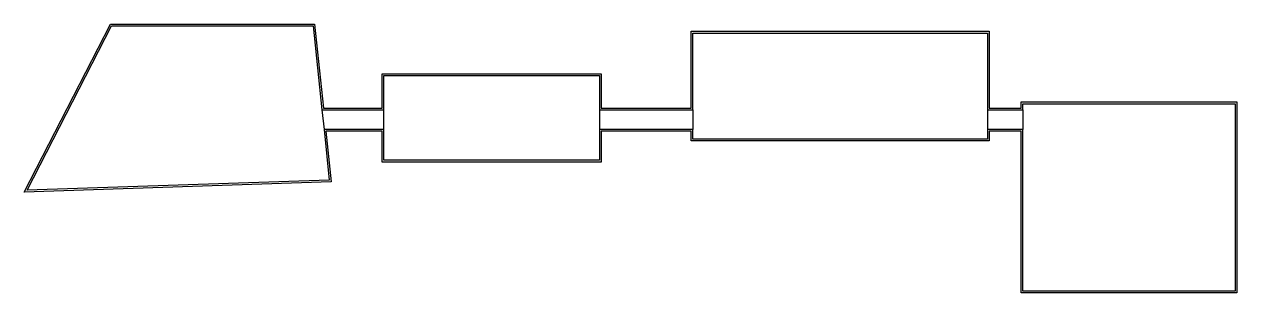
# Model space of a CAD drawing. Header units: millimetres. Extents: x -45 to 96, y -20 to 11.
import ezdxf

# ---------------------------------------------------------------- set-up
doc = ezdxf.new("R2010")
doc.units = ezdxf.units.MM
for name, color, linetype, true_color in [('hcd_building_invisible', 6, 'Continuous', 0xfb00e8), ('hcd_building_outline', 178, 'Continuous', 0x000000), ('hcd_doors', 178, 'Continuous', 0x000000)]:
    doc.layers.add(name, color=color, linetype=linetype, true_color=true_color)

msp = doc.modelspace()

# ---------------------------------------------------------------- linework, layer by layer
at = {"layer": 'hcd_building_invisible'}
msp.add_lwpolyline([(-45.12, -8.03), (-35.3, 11.1), (-11.84, 11.1), (-10.81, 1.33), (-3.6, 1.33), (-3.6, 5.34), (21.5, 5.34), (21.5, 1.33), (32.34, 1.33), (32.34, 10.28), (66.64, 10.28), (66.64, 1.33), (70.75, 1.33), (70.75, 2.05), (95.45, 2.05), (95.45, -19.77), (70.75, -19.77), (70.75, -0.95), (66.64, -0.95), (66.64, -2.07), (32.34, -2.07), (32.34, -0.95), (21.5, -0.95), (21.5, -4.54), (-3.6, -4.54), (-3.6, -0.95), (-10.57, -0.95), (-9.96, -6.87)], close=True, dxfattribs=at)
for points in [[(-10.81, 1.33), (-10.57, -0.95)], [(-3.6, -0.95), (-3.6, 1.33)], [(21.5, 1.33), (21.5, -0.95)], [(32.34, 1.33), (32.34, -0.95)], [(66.64, 1.33), (66.64, -0.95)], [(70.75, 1.33), (70.75, -0.95)]]:
    msp.add_lwpolyline(points, dxfattribs=at)
at = {"layer": 'hcd_building_outline'}
msp.add_lwpolyline([(-45.46, -8.25), (-35.42, 11.3), (-11.66, 11.3), (-10.63, 1.53), (-3.8, 1.53), (-3.8, 5.54), (21.7, 5.54), (21.7, 1.53), (32.14, 1.53), (32.14, 10.48), (66.84, 10.48), (66.84, 1.53), (70.55, 1.53), (70.55, 2.25), (95.65, 2.25), (95.65, -19.97), (70.55, -19.97), (70.55, -1.15), (66.84, -1.15), (66.84, -2.27), (32.14, -2.27), (32.14, -1.15), (21.7, -1.15), (21.7, -4.74), (-3.8, -4.74), (-3.8, -1.15), (-10.35, -1.15), (-9.73, -7.06)], close=True, dxfattribs=at)
at = {"layer": 'hcd_doors'}
for points in [[(-10.81, 1.33), (-10.57, -0.95)], [(-3.6, -0.95), (-3.6, 1.33)], [(21.5, 1.33), (21.5, -0.95)], [(32.34, 1.33), (32.34, -0.95)], [(66.64, 1.33), (66.64, -0.95)], [(70.75, 1.33), (70.75, -0.95)]]:
    msp.add_lwpolyline(points, dxfattribs=at)

doc.saveas('drawing.dxf')
